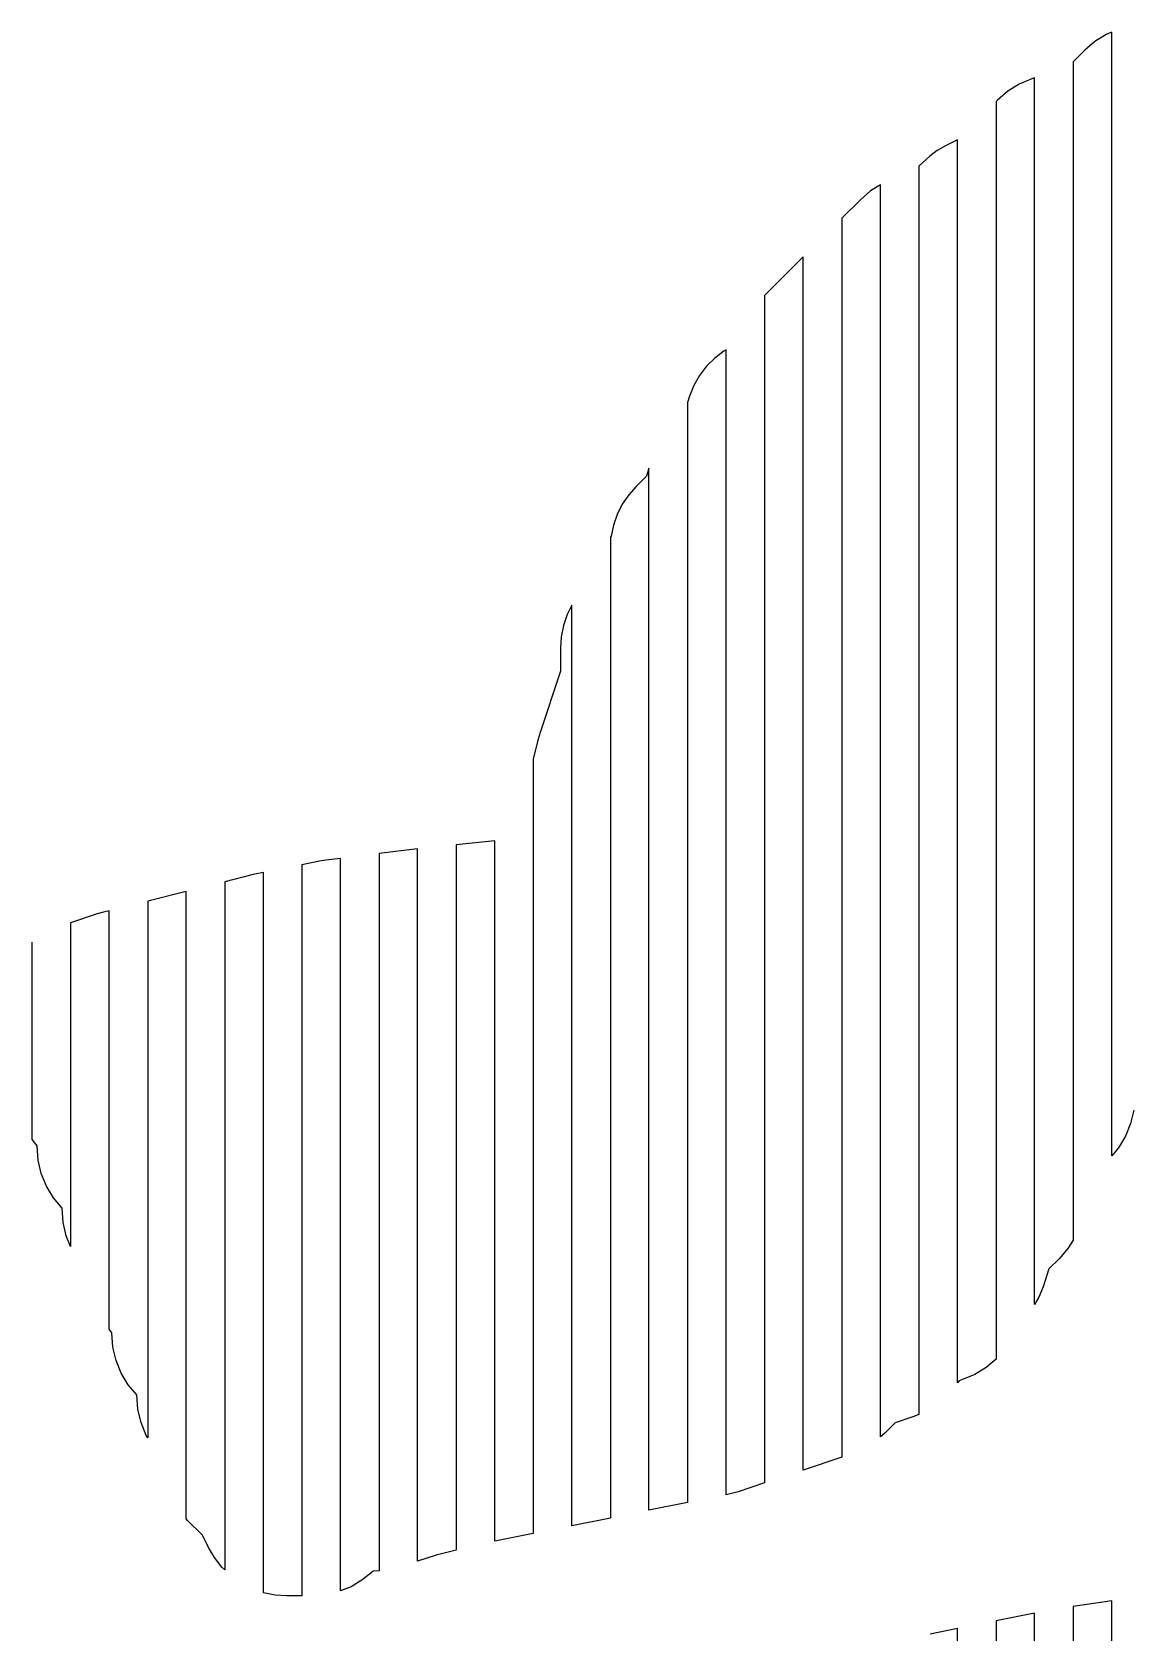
# Model space of a CAD drawing. Header units: metres. Extents: x -6 to 1890, y -8 to 898.
# Drawn here: x 57.6 to 171.6, y 523.5 to 689.5 of the extents above; entities that cross this region are included whole.
import ezdxf

# ---------------------------------------------------------------- set-up
doc = ezdxf.new("R2010")
doc.units = ezdxf.units.M
doc.layers.add('PASSADAS_COMPLETAS', color=1, linetype='CONTINUOUS')
doc.layers.add('PECAS_2D', color=3, linetype='CONTINUOUS')

msp = doc.modelspace()

# ---------------------------------------------------------------- linework, layer by layer
at = {"layer": 'PASSADAS_COMPLETAS'}
for points in [[(171.862, 577.704), (171.539, 576.327), (171.003, 575.01), (170.273, 573.799), (169.578, 572.968), (169.578, 588.509), (169.578, 589.804), (169.578, 591.099), (169.578, 592.394), (169.578, 593.689), (169.578, 594.984), (169.578, 596.279), (169.578, 597.574), (169.578, 598.869), (169.578, 600.164), (169.578, 601.459), (169.578, 602.754), (169.578, 654.555), (169.578, 655.85), (169.578, 657.145), (169.578, 658.44), (169.578, 659.735), (169.578, 661.03), (169.578, 663.62), (169.578, 666.21), (169.578, 668.8), (169.578, 671.39), (169.578, 673.98), (169.578, 676.57), (169.578, 679.16), (169.578, 681.75), (169.578, 683.045), (169.578, 684.34), (169.578, 689.52), (168.999, 689.272), (167.821, 688.538), (166.774, 687.639), (165.578, 686.443), (165.578, 681.243), (165.578, 679.943), (165.578, 678.643), (165.578, 677.343), (165.578, 676.043), (165.578, 673.443), (165.578, 672.142), (165.578, 669.542), (165.578, 666.942), (165.578, 664.342), (165.578, 661.742), (165.578, 659.142), (165.578, 656.542), (165.578, 655.242), (165.578, 653.942), (165.578, 652.642), (165.578, 651.342), (165.578, 648.741), (165.578, 588.939), (165.578, 587.639), (165.578, 586.339), (165.578, 583.739), (165.578, 582.438), (165.578, 581.138), (165.578, 579.838), (165.578, 578.538), (165.578, 577.238), (165.578, 575.938), (165.578, 564.238), (165.031, 563.36), (164.132, 562.312), (163.066, 561.246), (162.452, 559.406), (162.003, 558.306), (161.578, 557.56), (161.578, 567.944), (161.578, 569.242), (161.578, 570.54), (161.578, 571.838), (161.578, 573.136), (161.578, 574.434), (161.578, 575.732), (161.578, 577.03), (161.578, 578.328), (161.578, 647.123), (161.578, 648.421), (161.578, 649.719), (161.578, 651.017), (161.578, 652.315), (161.578, 653.613), (161.578, 654.911), (161.578, 657.507), (161.578, 658.805), (161.578, 661.401), (161.578, 663.997), (161.578, 666.593), (161.578, 669.189), (161.578, 671.785), (161.578, 673.083), (161.578, 674.381), (161.578, 675.679), (161.578, 676.977), (161.578, 678.275), (161.578, 684.765), (161.282, 684.667), (159.99, 684.122), (158.79, 683.381), (157.725, 682.468), (157.578, 682.321), (157.578, 675.864), (157.578, 674.573), (157.578, 671.99), (157.578, 670.698), (157.578, 669.407), (157.578, 666.824), (157.578, 665.533), (157.578, 664.242), (157.578, 661.659), (157.578, 659.076), (157.578, 656.493), (157.578, 653.91), (157.578, 651.328), (157.578, 650.036), (157.578, 648.745), (157.578, 647.454), (157.578, 646.162), (157.578, 644.871), (157.578, 643.579), (157.578, 642.288), (157.578, 569.97), (157.578, 568.679), (157.578, 567.388), (157.578, 566.096), (157.578, 564.805), (157.578, 562.222), (157.578, 560.931), (157.578, 559.639), (157.578, 551.891), (156.566, 551.032), (155.372, 550.301), (154.112, 549.773), (153.746, 549.651), (153.578, 549.422), (153.578, 554.578), (153.578, 555.868), (153.578, 557.157), (153.578, 558.446), (153.578, 559.735), (153.578, 561.024), (153.578, 562.313), (153.578, 563.602), (153.578, 638.37), (153.578, 639.659), (153.578, 640.948), (153.578, 642.237), (153.578, 643.526), (153.578, 644.815), (153.578, 646.104), (153.578, 648.682), (153.578, 651.261), (153.578, 653.839), (153.578, 655.128), (153.578, 657.706), (153.578, 660.284), (153.578, 662.862), (153.578, 665.441), (153.578, 666.73), (153.578, 668.019), (153.578, 670.597), (153.578, 671.886), (153.578, 673.175), (153.578, 678.332), (152.335, 677.71), (151.488, 677.228), (150.695, 676.657), (149.97, 676.005), (149.578, 675.614), (149.578, 669.141), (149.578, 667.846), (149.578, 666.552), (149.578, 665.257), (149.578, 663.962), (149.578, 662.668), (149.578, 661.373), (149.578, 658.784), (149.578, 656.195), (149.578, 653.606), (149.578, 651.017), (149.578, 648.428), (149.578, 647.133), (149.578, 644.544), (149.578, 641.955), (149.578, 640.66), (149.578, 639.366), (149.578, 638.071), (149.578, 636.776), (149.578, 635.482), (149.578, 634.187), (149.578, 559.102), (149.578, 557.808), (149.578, 556.513), (149.578, 555.219), (149.578, 553.924), (149.578, 552.63), (149.578, 546.157), (148.941, 545.895), (147.101, 545.282), (146.035, 544.216), (145.578, 543.824), (145.578, 549.018), (145.578, 550.316), (145.578, 551.615), (145.578, 552.913), (145.578, 554.211), (145.578, 555.51), (145.578, 629.517), (145.578, 630.815), (145.578, 632.114), (145.578, 634.71), (145.578, 636.009), (145.578, 637.307), (145.578, 638.606), (145.578, 639.904), (145.578, 642.501), (145.578, 645.097), (145.578, 646.396), (145.578, 648.993), (145.578, 651.589), (145.578, 654.186), (145.578, 655.484), (145.578, 658.081), (145.578, 660.678), (145.578, 661.976), (145.578, 663.275), (145.578, 664.573), (145.578, 665.871), (145.578, 673.662), (144.572, 673.04), (143.507, 672.128), (141.578, 670.199), (141.578, 662.412), (141.578, 661.114), (141.578, 659.816), (141.578, 658.519), (141.578, 657.221), (141.578, 655.923), (141.578, 654.625), (141.578, 652.03), (141.578, 649.434), (141.578, 646.839), (141.578, 644.243), (141.578, 641.647), (141.578, 640.35), (141.578, 637.754), (141.578, 635.158), (141.578, 633.861), (141.578, 632.563), (141.578, 631.265), (141.578, 629.967), (141.578, 628.669), (141.578, 627.372), (141.578, 626.074), (141.578, 624.776), (141.578, 623.478), (141.578, 553.398), (141.578, 552.1), (141.578, 550.802), (141.578, 549.504), (141.578, 548.206), (141.578, 546.909), (141.578, 541.717), (137.578, 540.384), (137.578, 545.572), (137.578, 546.869), (137.578, 548.167), (137.578, 549.464), (137.578, 550.761), (137.578, 552.058), (137.578, 615.614), (137.578, 618.208), (137.578, 619.505), (137.578, 620.802), (137.578, 622.099), (137.578, 623.396), (137.578, 624.693), (137.578, 625.99), (137.578, 627.287), (137.578, 629.881), (137.578, 631.178), (137.578, 633.772), (137.578, 636.366), (137.578, 637.664), (137.578, 640.258), (137.578, 641.555), (137.578, 644.149), (137.578, 646.743), (137.578, 648.04), (137.578, 650.634), (137.578, 653.228), (137.578, 654.525), (137.578, 655.822), (137.578, 657.119), (137.578, 658.416), (137.578, 666.199), (133.578, 662.199), (133.578, 653.125), (133.578, 651.828), (133.578, 650.532), (133.578, 649.236), (133.578, 647.94), (133.578, 645.347), (133.578, 642.754), (133.578, 641.458), (133.578, 638.865), (133.578, 636.273), (133.578, 634.977), (133.578, 632.384), (133.578, 629.791), (133.578, 628.495), (133.578, 625.903), (133.578, 624.606), (133.578, 622.014), (133.578, 620.717), (133.578, 618.125), (133.578, 616.828), (133.578, 615.532), (133.578, 614.236), (133.578, 612.94), (133.578, 611.643), (133.578, 610.347), (133.578, 609.051), (133.578, 607.754), (133.578, 606.458), (133.578, 550.717), (133.578, 549.421), (133.578, 548.125), (133.578, 546.829), (133.578, 545.532), (133.578, 544.236), (133.578, 539.051), (130.845, 538.14), (129.578, 537.815), (129.578, 542.978), (129.578, 544.269), (129.578, 545.56), (129.578, 546.851), (129.578, 548.141), (129.578, 549.432), (129.578, 592.03), (129.578, 593.321), (129.578, 598.484), (129.578, 599.775), (129.578, 601.066), (129.578, 602.357), (129.578, 603.647), (129.578, 604.938), (129.578, 606.229), (129.578, 607.52), (129.578, 608.811), (129.578, 610.102), (129.578, 611.392), (129.578, 612.683), (129.578, 613.974), (129.578, 616.556), (129.578, 617.847), (129.578, 620.428), (129.578, 621.719), (129.578, 624.301), (129.578, 625.592), (129.578, 628.173), (129.578, 632.046), (129.578, 633.337), (129.578, 635.918), (129.578, 637.209), (129.578, 639.791), (129.578, 641.082), (129.578, 643.663), (129.578, 646.245), (129.578, 647.536), (129.578, 648.827), (129.578, 656.572), (129.347, 656.437), (128.403, 655.707), (127.555, 654.851), (126.828, 653.891), (126.239, 652.853), (125.797, 651.767), (125.578, 651.109), (125.578, 642.034), (125.578, 640.737), (125.578, 639.441), (125.578, 638.144), (125.578, 636.848), (125.578, 634.254), (125.578, 632.958), (125.578, 630.365), (125.578, 629.068), (125.578, 626.475), (125.578, 625.179), (125.578, 623.882), (125.578, 622.586), (125.578, 621.289), (125.578, 619.993), (125.578, 618.696), (125.578, 617.4), (125.578, 616.103), (125.578, 614.807), (125.578, 613.51), (125.578, 610.917), (125.578, 608.324), (125.578, 607.027), (125.578, 605.731), (125.578, 604.434), (125.578, 603.138), (125.578, 601.841), (125.578, 600.545), (125.578, 599.248), (125.578, 597.952), (125.578, 596.655), (125.578, 595.359), (125.578, 594.062), (125.578, 592.766), (125.578, 591.469), (125.578, 590.172), (125.578, 588.876), (125.578, 587.579), (125.578, 586.283), (125.578, 584.986), (125.578, 583.69), (125.578, 582.393), (125.578, 579.8), (125.578, 578.504), (125.578, 547.387), (125.578, 546.09), (125.578, 544.794), (125.578, 543.497), (125.578, 542.201), (125.578, 537.015), (121.578, 536.215), (121.578, 540.074), (121.578, 541.361), (121.578, 542.647), (121.578, 543.934), (121.578, 545.22), (121.578, 546.507), (121.578, 577.382), (121.578, 578.669), (121.578, 579.955), (121.578, 581.242), (121.578, 582.528), (121.578, 583.815), (121.578, 585.101), (121.578, 586.388), (121.578, 587.674), (121.578, 588.961), (121.578, 590.247), (121.578, 591.534), (121.578, 594.107), (121.578, 595.393), (121.578, 596.68), (121.578, 597.966), (121.578, 599.253), (121.578, 600.539), (121.578, 601.826), (121.578, 603.112), (121.578, 604.399), (121.578, 605.685), (121.578, 606.972), (121.578, 608.258), (121.578, 609.545), (121.578, 610.831), (121.578, 613.404), (121.578, 614.691), (121.578, 615.977), (121.578, 617.263), (121.578, 618.55), (121.578, 619.836), (121.578, 621.123), (121.578, 622.409), (121.578, 623.696), (121.578, 624.982), (121.578, 626.269), (121.578, 627.555), (121.578, 628.842), (121.578, 630.128), (121.578, 631.415), (121.578, 632.701), (121.578, 633.988), (121.578, 635.274), (121.578, 644.28), (121.306, 643.464), (120.24, 642.398), (119.471, 641.524), (118.813, 640.547), (118.285, 639.489), (117.9, 638.376), (117.655, 637.227), (117.578, 637.14), (117.578, 625.551), (117.578, 624.263), (117.578, 622.976), (117.578, 621.688), (117.578, 620.4), (117.578, 619.113), (117.578, 617.825), (117.578, 616.537), (117.578, 615.25), (117.578, 613.962), (117.578, 612.674), (117.578, 611.387), (117.578, 610.099), (117.578, 608.811), (117.578, 607.524), (117.578, 606.236), (117.578, 604.948), (117.578, 603.661), (117.578, 602.373), (117.578, 601.086), (117.578, 599.798), (117.578, 597.222), (117.578, 595.935), (117.578, 594.647), (117.578, 593.359), (117.578, 592.072), (117.578, 590.784), (117.578, 589.497), (117.578, 588.209), (117.578, 585.634), (117.578, 583.058), (117.578, 581.771), (117.578, 580.483), (117.578, 579.195), (117.578, 577.908), (117.578, 547.004), (117.578, 545.716), (117.578, 544.428), (117.578, 543.141), (117.578, 541.853), (117.578, 540.565), (117.578, 535.415), (113.578, 534.615), (113.578, 539.775), (113.578, 541.065), (113.578, 542.355), (113.578, 543.645), (113.578, 544.935), (113.578, 577.186), (113.578, 578.476), (113.578, 579.766), (113.578, 581.057), (113.578, 582.347), (113.578, 584.927), (113.578, 588.797), (113.578, 590.087), (113.578, 591.377), (113.578, 592.667), (113.578, 593.957), (113.578, 595.247), (113.578, 596.537), (113.578, 597.827), (113.578, 599.117), (113.578, 600.407), (113.578, 601.697), (113.578, 604.277), (113.578, 605.568), (113.578, 606.858), (113.578, 608.148), (113.578, 609.438), (113.578, 610.728), (113.578, 612.018), (113.578, 613.308), (113.578, 630.078), (113.097, 629.104), (112.71, 627.964), (112.48, 626.793), (112.404, 625.622), (112.404, 623.221), (110.286, 616.866), (110.09, 616.196), (109.578, 614.146), (109.578, 599.893), (109.578, 598.598), (109.578, 593.415), (109.578, 590.824), (109.578, 588.232), (109.578, 586.937), (109.578, 584.345), (109.578, 583.05), (109.578, 581.754), (109.578, 580.458), (109.578, 579.163), (109.578, 577.867), (109.578, 545.476), (109.578, 544.18), (109.578, 542.884), (109.578, 541.589), (109.578, 540.293), (109.578, 538.997), (109.578, 533.815), (105.578, 533.015), (105.578, 538.202), (105.578, 539.499), (105.578, 540.796), (105.578, 542.093), (105.578, 543.39), (105.578, 544.687), (105.578, 577.11), (105.578, 578.407), (105.578, 579.704), (105.578, 581.001), (105.578, 582.298), (105.578, 584.891), (105.578, 587.485), (105.578, 588.782), (105.578, 590.079), (105.578, 591.376), (105.578, 592.673), (105.578, 593.97), (105.578, 595.267), (105.578, 597.861), (105.578, 599.158), (105.578, 605.642), (101.578, 605.242), (101.578, 600.109), (101.578, 598.825), (101.578, 597.542), (101.578, 596.258), (101.578, 594.975), (101.578, 593.691), (101.578, 592.408), (101.578, 591.125), (101.578, 589.841), (101.578, 588.558), (101.578, 587.274), (101.578, 585.991), (101.578, 583.424), (101.578, 580.857), (101.578, 579.574), (101.578, 578.291), (101.578, 577.007), (101.578, 575.724), (101.578, 542.355), (101.578, 541.072), (101.578, 539.788), (101.578, 538.505), (101.578, 537.222), (101.578, 532.088), (99.491, 531.566), (97.578, 530.929), (97.578, 536.114), (97.578, 537.41), (97.578, 538.707), (97.578, 540.003), (97.578, 541.299), (97.578, 542.596), (97.578, 575.003), (97.578, 576.3), (97.578, 577.596), (97.578, 578.892), (97.578, 580.189), (97.578, 582.781), (97.578, 585.374), (97.578, 587.967), (97.578, 590.559), (97.578, 591.856), (97.578, 593.152), (97.578, 594.448), (97.578, 595.745), (97.578, 597.041), (97.578, 598.337), (97.578, 599.633), (97.578, 604.819), (93.578, 604.319), (93.578, 597.795), (93.578, 595.185), (93.578, 593.88), (93.578, 592.576), (93.578, 591.271), (93.578, 589.966), (93.578, 588.661), (93.578, 586.051), (93.578, 583.442), (93.578, 582.137), (93.578, 579.527), (93.578, 578.223), (93.578, 576.918), (93.578, 575.613), (93.578, 574.308), (93.578, 541.688), (93.578, 540.383), (93.578, 539.078), (93.578, 537.773), (93.578, 536.469), (93.578, 535.164), (93.578, 533.859), (93.578, 529.945), (92.957, 529.917), (91.892, 529.026), (90.681, 528.297), (89.578, 527.848), (89.578, 532.998), (89.578, 534.286), (89.578, 535.574), (89.578, 536.861), (89.578, 538.149), (89.578, 539.437), (89.578, 547.162), (89.578, 574.203), (89.578, 575.491), (89.578, 576.778), (89.578, 578.066), (89.578, 579.354), (89.578, 581.929), (89.578, 584.504), (89.578, 587.079), (89.578, 588.367), (89.578, 589.655), (89.578, 592.23), (89.578, 594.805), (89.578, 596.093), (89.578, 597.381), (89.578, 598.668), (89.578, 603.819), (88.06, 603.629), (87.404, 603.523), (85.578, 603.157), (85.578, 598.017), (85.578, 596.732), (85.578, 595.446), (85.578, 594.161), (85.578, 592.876), (85.578, 591.591), (85.578, 590.306), (85.578, 589.02), (85.578, 586.45), (85.578, 583.88), (85.578, 581.309), (85.578, 580.024), (85.578, 577.454), (85.578, 576.169), (85.578, 574.883), (85.578, 573.598), (85.578, 572.313), (85.578, 545.324), (85.578, 544.039), (85.578, 542.754), (85.578, 541.469), (85.578, 540.184), (85.578, 538.898), (85.578, 537.613), (85.578, 536.328), (85.578, 535.043), (85.578, 533.758), (85.578, 532.473), (85.578, 531.187), (85.578, 527.332), (84.018, 527.332), (82.805, 527.413), (81.578, 527.665), (81.578, 531.529), (81.578, 532.816), (81.578, 534.104), (81.578, 535.392), (81.578, 536.68), (81.578, 537.968), (81.578, 539.255), (81.578, 541.831), (81.578, 543.119), (81.578, 544.407), (81.578, 545.694), (81.578, 546.982), (81.578, 548.27), (81.578, 549.558), (81.578, 552.133), (81.578, 571.45), (81.578, 572.738), (81.578, 574.026), (81.578, 575.314), (81.578, 576.601), (81.578, 579.177), (81.578, 581.753), (81.578, 584.328), (81.578, 585.616), (81.578, 588.192), (81.578, 589.479), (81.578, 590.767), (81.578, 592.055), (81.578, 593.343), (81.578, 594.631), (81.578, 595.918), (81.578, 597.206), (81.578, 602.357), (80.519, 602.135), (77.578, 601.4), (77.578, 596.209), (77.578, 594.912), (77.578, 593.614), (77.578, 592.317), (77.578, 591.019), (77.578, 589.721), (77.578, 588.424), (77.578, 587.126), (77.578, 584.531), (77.578, 581.936), (77.578, 579.34), (77.578, 576.745), (77.578, 574.15), (77.578, 572.852), (77.578, 571.555), (77.578, 570.257), (77.578, 558.579), (77.578, 557.281), (77.578, 555.983), (77.578, 554.686), (77.578, 553.388), (77.578, 552.091), (77.578, 550.793), (77.578, 549.495), (77.578, 548.198), (77.578, 546.9), (77.578, 545.603), (77.578, 544.305), (77.578, 543.007), (77.578, 540.412), (77.578, 539.115), (77.578, 537.817), (77.578, 536.519), (77.578, 530.031), (77.268, 530.329), (76.494, 531.313), (75.879, 532.362), (75.247, 533.627), (73.706, 535.168), (73.578, 535.317), (73.578, 545.73), (73.578, 547.032), (73.578, 548.334), (73.578, 549.635), (73.578, 552.239), (73.578, 553.54), (73.578, 554.842), (73.578, 556.143), (73.578, 557.445), (73.578, 558.747), (73.578, 560.048), (73.578, 561.35), (73.578, 569.16), (73.578, 570.462), (73.578, 571.763), (73.578, 573.065), (73.578, 575.668), (73.578, 578.272), (73.578, 580.875), (73.578, 582.177), (73.578, 584.78), (73.578, 586.082), (73.578, 588.685), (73.578, 591.288), (73.578, 592.59), (73.578, 593.892), (73.578, 595.193), (73.578, 600.4), (69.578, 599.4), (69.578, 594.221), (69.578, 592.926), (69.578, 591.631), (69.578, 590.337), (69.578, 589.042), (69.578, 587.747), (69.578, 585.158), (69.578, 583.863), (69.578, 581.273), (69.578, 578.684), (69.578, 576.094), (69.578, 573.505), (69.578, 572.21), (69.578, 570.915), (69.578, 569.621), (69.578, 568.326), (69.578, 567.031), (69.578, 565.736), (69.578, 564.442), (69.578, 563.147), (69.578, 561.852), (69.578, 560.557), (69.578, 559.263), (69.578, 557.968), (69.578, 556.673), (69.578, 555.378), (69.578, 543.725), (69.42, 543.987), (68.884, 545.305), (68.561, 546.681), (68.455, 548.175), (67.565, 549.24), (66.835, 550.451), (66.299, 551.768), (65.976, 553.144), (65.87, 554.638), (65.578, 554.987), (65.578, 565.202), (65.578, 566.479), (65.578, 567.756), (65.578, 569.032), (65.578, 570.309), (65.578, 572.863), (65.578, 574.14), (65.578, 575.417), (65.578, 576.693), (65.578, 577.97), (65.578, 580.524), (65.578, 581.801), (65.578, 583.078), (65.578, 584.355), (65.578, 585.631), (65.578, 586.908), (65.578, 588.185), (65.578, 589.462), (65.578, 590.739), (65.578, 592.016), (65.578, 598.4), (65.007, 598.257), (64.337, 598.062), (61.578, 597.142), (61.578, 590.69), (61.578, 589.399), (61.578, 588.109), (61.578, 586.818), (61.578, 584.237), (61.578, 582.947), (61.578, 581.656), (61.578, 580.366), (61.578, 579.075), (61.578, 577.785), (61.578, 576.494), (61.578, 575.204), (61.578, 563.589), (61.128, 564.694), (60.805, 566.07), (60.7, 567.564), (59.809, 568.629), (59.079, 569.84), (58.543, 571.157), (58.22, 572.533), (58.114, 574.027), (57.578, 574.667), (57.578, 595.147)], [(169.578, 521.687), (169.578, 526.824), (165.578, 526.253), (165.578, 521.095)], [(161.578, 520.34), (161.578, 525.548), (157.578, 524.748), (157.578, 519.605)], [(153.578, 518.763), (153.578, 523.948), (150.742, 523.381)]]:
    msp.add_lwpolyline(points, dxfattribs=at)
at = {"layer": 'PECAS_2D'}
for points in [[(171.862, 577.704), (171.539, 576.327), (171.003, 575.01), (170.273, 573.799), (169.578, 572.968), (169.578, 588.509), (169.578, 589.804), (169.578, 591.099), (169.578, 592.394), (169.578, 593.689), (169.578, 594.984), (169.578, 596.279), (169.578, 597.574), (169.578, 598.869), (169.578, 600.164), (169.578, 601.459), (169.578, 602.754), (169.578, 654.555), (169.578, 655.85), (169.578, 657.145), (169.578, 658.44), (169.578, 659.735), (169.578, 661.03), (169.578, 663.62), (169.578, 666.21), (169.578, 668.8), (169.578, 671.39), (169.578, 673.98), (169.578, 676.57), (169.578, 679.16), (169.578, 681.75), (169.578, 683.045), (169.578, 684.34), (169.578, 689.52), (168.999, 689.272), (167.821, 688.538), (166.774, 687.639), (165.578, 686.443), (165.578, 681.243), (165.578, 679.943), (165.578, 678.643), (165.578, 677.343), (165.578, 676.043), (165.578, 673.443), (165.578, 672.142), (165.578, 669.542), (165.578, 666.942), (165.578, 664.342), (165.578, 661.742), (165.578, 659.142), (165.578, 656.542), (165.578, 655.242), (165.578, 653.942), (165.578, 652.642), (165.578, 651.342), (165.578, 648.741), (165.578, 588.939), (165.578, 587.639), (165.578, 586.339), (165.578, 583.739), (165.578, 582.438), (165.578, 581.138), (165.578, 579.838), (165.578, 578.538), (165.578, 577.238), (165.578, 575.938), (165.578, 564.238), (165.031, 563.36), (164.132, 562.312), (163.066, 561.246), (162.452, 559.406), (162.003, 558.306), (161.578, 557.56), (161.578, 567.944), (161.578, 569.242), (161.578, 570.54), (161.578, 571.838), (161.578, 573.136), (161.578, 574.434), (161.578, 575.732), (161.578, 577.03), (161.578, 578.328), (161.578, 647.123), (161.578, 648.421), (161.578, 649.719), (161.578, 651.017), (161.578, 652.315), (161.578, 653.613), (161.578, 654.911), (161.578, 657.507), (161.578, 658.805), (161.578, 661.401), (161.578, 663.997), (161.578, 666.593), (161.578, 669.189), (161.578, 671.785), (161.578, 673.083), (161.578, 674.381), (161.578, 675.679), (161.578, 676.977), (161.578, 678.275), (161.578, 684.765), (161.282, 684.667), (159.99, 684.122), (158.79, 683.381), (157.725, 682.468), (157.578, 682.321), (157.578, 675.864), (157.578, 674.573), (157.578, 671.99), (157.578, 670.698), (157.578, 669.407), (157.578, 666.824), (157.578, 665.533), (157.578, 664.242), (157.578, 661.659), (157.578, 659.076), (157.578, 656.493), (157.578, 653.91), (157.578, 651.328), (157.578, 650.036), (157.578, 648.745), (157.578, 647.454), (157.578, 646.162), (157.578, 644.871), (157.578, 643.579), (157.578, 642.288), (157.578, 569.97), (157.578, 568.679), (157.578, 567.388), (157.578, 566.096), (157.578, 564.805), (157.578, 562.222), (157.578, 560.931), (157.578, 559.639), (157.578, 551.891), (156.566, 551.032), (155.372, 550.301), (154.112, 549.773), (153.746, 549.651), (153.578, 549.422), (153.578, 554.578), (153.578, 555.868), (153.578, 557.157), (153.578, 558.446), (153.578, 559.735), (153.578, 561.024), (153.578, 562.313), (153.578, 563.602), (153.578, 638.37), (153.578, 639.659), (153.578, 640.948), (153.578, 642.237), (153.578, 643.526), (153.578, 644.815), (153.578, 646.104), (153.578, 648.682), (153.578, 651.261), (153.578, 653.839), (153.578, 655.128), (153.578, 657.706), (153.578, 660.284), (153.578, 662.862), (153.578, 665.441), (153.578, 666.73), (153.578, 668.019), (153.578, 670.597), (153.578, 671.886), (153.578, 673.175), (153.578, 678.332), (152.335, 677.71), (151.488, 677.228), (150.695, 676.657), (149.97, 676.005), (149.578, 675.614), (149.578, 669.141), (149.578, 667.846), (149.578, 666.552), (149.578, 665.257), (149.578, 663.962), (149.578, 662.668), (149.578, 661.373), (149.578, 658.784), (149.578, 656.195), (149.578, 653.606), (149.578, 651.017), (149.578, 648.428), (149.578, 647.133), (149.578, 644.544), (149.578, 641.955), (149.578, 640.66), (149.578, 639.366), (149.578, 638.071), (149.578, 636.776), (149.578, 635.482), (149.578, 634.187), (149.578, 559.102), (149.578, 557.808), (149.578, 556.513), (149.578, 555.219), (149.578, 553.924), (149.578, 552.63), (149.578, 546.157), (148.941, 545.895), (147.101, 545.282), (146.035, 544.216), (145.578, 543.824), (145.578, 549.018), (145.578, 550.316), (145.578, 551.615), (145.578, 552.913), (145.578, 554.211), (145.578, 555.51), (145.578, 629.517), (145.578, 630.815), (145.578, 632.114), (145.578, 634.71), (145.578, 636.009), (145.578, 637.307), (145.578, 638.606), (145.578, 639.904), (145.578, 642.501), (145.578, 645.097), (145.578, 646.396), (145.578, 648.993), (145.578, 651.589), (145.578, 654.186), (145.578, 655.484), (145.578, 658.081), (145.578, 660.678), (145.578, 661.976), (145.578, 663.275), (145.578, 664.573), (145.578, 665.871), (145.578, 673.662), (144.572, 673.04), (143.507, 672.128), (141.578, 670.199), (141.578, 662.412), (141.578, 661.114), (141.578, 659.816), (141.578, 658.519), (141.578, 657.221), (141.578, 655.923), (141.578, 654.625), (141.578, 652.03), (141.578, 649.434), (141.578, 646.839), (141.578, 644.243), (141.578, 641.647), (141.578, 640.35), (141.578, 637.754), (141.578, 635.158), (141.578, 633.861), (141.578, 632.563), (141.578, 631.265), (141.578, 629.967), (141.578, 628.669), (141.578, 627.372), (141.578, 626.074), (141.578, 624.776), (141.578, 623.478), (141.578, 553.398), (141.578, 552.1), (141.578, 550.802), (141.578, 549.504), (141.578, 548.206), (141.578, 546.909), (141.578, 541.717), (137.578, 540.384), (137.578, 545.572), (137.578, 546.869), (137.578, 548.167), (137.578, 549.464), (137.578, 550.761), (137.578, 552.058), (137.578, 615.614), (137.578, 618.208), (137.578, 619.505), (137.578, 620.802), (137.578, 622.099), (137.578, 623.396), (137.578, 624.693), (137.578, 625.99), (137.578, 627.287), (137.578, 629.881), (137.578, 631.178), (137.578, 633.772), (137.578, 636.366), (137.578, 637.664), (137.578, 640.258), (137.578, 641.555), (137.578, 644.149), (137.578, 646.743), (137.578, 648.04), (137.578, 650.634), (137.578, 653.228), (137.578, 654.525), (137.578, 655.822), (137.578, 657.119), (137.578, 658.416), (137.578, 666.199), (133.578, 662.199), (133.578, 653.125), (133.578, 651.828), (133.578, 650.532), (133.578, 649.236), (133.578, 647.94), (133.578, 645.347), (133.578, 642.754), (133.578, 641.458), (133.578, 638.865), (133.578, 636.273), (133.578, 634.977), (133.578, 632.384), (133.578, 629.791), (133.578, 628.495), (133.578, 625.903), (133.578, 624.606), (133.578, 622.014), (133.578, 620.717), (133.578, 618.125), (133.578, 616.828), (133.578, 615.532), (133.578, 614.236), (133.578, 612.94), (133.578, 611.643), (133.578, 610.347), (133.578, 609.051), (133.578, 607.754), (133.578, 606.458), (133.578, 550.717), (133.578, 549.421), (133.578, 548.125), (133.578, 546.829), (133.578, 545.532), (133.578, 544.236), (133.578, 539.051), (130.845, 538.14), (129.578, 537.815), (129.578, 542.978), (129.578, 544.269), (129.578, 545.56), (129.578, 546.851), (129.578, 548.141), (129.578, 549.432), (129.578, 592.03), (129.578, 593.321), (129.578, 598.484), (129.578, 599.775), (129.578, 601.066), (129.578, 602.357), (129.578, 603.647), (129.578, 604.938), (129.578, 606.229), (129.578, 607.52), (129.578, 608.811), (129.578, 610.102), (129.578, 611.392), (129.578, 612.683), (129.578, 613.974), (129.578, 616.556), (129.578, 617.847), (129.578, 620.428), (129.578, 621.719), (129.578, 624.301), (129.578, 625.592), (129.578, 628.173), (129.578, 632.046), (129.578, 633.337), (129.578, 635.918), (129.578, 637.209), (129.578, 639.791), (129.578, 641.082), (129.578, 643.663), (129.578, 646.245), (129.578, 647.536), (129.578, 648.827), (129.578, 656.572), (129.347, 656.437), (128.403, 655.707), (127.555, 654.851), (126.828, 653.891), (126.239, 652.853), (125.797, 651.767), (125.578, 651.109), (125.578, 642.034), (125.578, 640.737), (125.578, 639.441), (125.578, 638.144), (125.578, 636.848), (125.578, 634.254), (125.578, 632.958), (125.578, 630.365), (125.578, 629.068), (125.578, 626.475), (125.578, 625.179), (125.578, 623.882), (125.578, 622.586), (125.578, 621.289), (125.578, 619.993), (125.578, 618.696), (125.578, 617.4), (125.578, 616.103), (125.578, 614.807), (125.578, 613.51), (125.578, 610.917), (125.578, 608.324), (125.578, 607.027), (125.578, 605.731), (125.578, 604.434), (125.578, 603.138), (125.578, 601.841), (125.578, 600.545), (125.578, 599.248), (125.578, 597.952), (125.578, 596.655), (125.578, 595.359), (125.578, 594.062), (125.578, 592.766), (125.578, 591.469), (125.578, 590.172), (125.578, 588.876), (125.578, 587.579), (125.578, 586.283), (125.578, 584.986), (125.578, 583.69), (125.578, 582.393), (125.578, 579.8), (125.578, 578.504), (125.578, 547.387), (125.578, 546.09), (125.578, 544.794), (125.578, 543.497), (125.578, 542.201), (125.578, 537.015), (121.578, 536.215), (121.578, 540.074), (121.578, 541.361), (121.578, 542.647), (121.578, 543.934), (121.578, 545.22), (121.578, 546.507), (121.578, 577.382), (121.578, 578.669), (121.578, 579.955), (121.578, 581.242), (121.578, 582.528), (121.578, 583.815), (121.578, 585.101), (121.578, 586.388), (121.578, 587.674), (121.578, 588.961), (121.578, 590.247), (121.578, 591.534), (121.578, 594.107), (121.578, 595.393), (121.578, 596.68), (121.578, 597.966), (121.578, 599.253), (121.578, 600.539), (121.578, 601.826), (121.578, 603.112), (121.578, 604.399), (121.578, 605.685), (121.578, 606.972), (121.578, 608.258), (121.578, 609.545), (121.578, 610.831), (121.578, 613.404), (121.578, 614.691), (121.578, 615.977), (121.578, 617.263), (121.578, 618.55), (121.578, 619.836), (121.578, 621.123), (121.578, 622.409), (121.578, 623.696), (121.578, 624.982), (121.578, 626.269), (121.578, 627.555), (121.578, 628.842), (121.578, 630.128), (121.578, 631.415), (121.578, 632.701), (121.578, 633.988), (121.578, 635.274), (121.578, 644.28), (121.306, 643.464), (120.24, 642.398), (119.471, 641.524), (118.813, 640.547), (118.285, 639.489), (117.9, 638.376), (117.655, 637.227), (117.578, 637.14), (117.578, 625.551), (117.578, 624.263), (117.578, 622.976), (117.578, 621.688), (117.578, 620.4), (117.578, 619.113), (117.578, 617.825), (117.578, 616.537), (117.578, 615.25), (117.578, 613.962), (117.578, 612.674), (117.578, 611.387), (117.578, 610.099), (117.578, 608.811), (117.578, 607.524), (117.578, 606.236), (117.578, 604.948), (117.578, 603.661), (117.578, 602.373), (117.578, 601.086), (117.578, 599.798), (117.578, 597.222), (117.578, 595.935), (117.578, 594.647), (117.578, 593.359), (117.578, 592.072), (117.578, 590.784), (117.578, 589.497), (117.578, 588.209), (117.578, 585.634), (117.578, 583.058), (117.578, 581.771), (117.578, 580.483), (117.578, 579.195), (117.578, 577.908), (117.578, 547.004), (117.578, 545.716), (117.578, 544.428), (117.578, 543.141), (117.578, 541.853), (117.578, 540.565), (117.578, 535.415), (113.578, 534.615), (113.578, 539.775), (113.578, 541.065), (113.578, 542.355), (113.578, 543.645), (113.578, 544.935), (113.578, 577.186), (113.578, 578.476), (113.578, 579.766), (113.578, 581.057), (113.578, 582.347), (113.578, 584.927), (113.578, 588.797), (113.578, 590.087), (113.578, 591.377), (113.578, 592.667), (113.578, 593.957), (113.578, 595.247), (113.578, 596.537), (113.578, 597.827), (113.578, 599.117), (113.578, 600.407), (113.578, 601.697), (113.578, 604.277), (113.578, 605.568), (113.578, 606.858), (113.578, 608.148), (113.578, 609.438), (113.578, 610.728), (113.578, 612.018), (113.578, 613.308), (113.578, 630.078), (113.097, 629.104), (112.71, 627.964), (112.48, 626.793), (112.404, 625.622), (112.404, 623.221), (110.286, 616.866), (110.09, 616.196), (109.578, 614.146), (109.578, 599.893), (109.578, 598.598), (109.578, 593.415), (109.578, 590.824), (109.578, 588.232), (109.578, 586.937), (109.578, 584.345), (109.578, 583.05), (109.578, 581.754), (109.578, 580.458), (109.578, 579.163), (109.578, 577.867), (109.578, 545.476), (109.578, 544.18), (109.578, 542.884), (109.578, 541.589), (109.578, 540.293), (109.578, 538.997), (109.578, 533.815), (105.578, 533.015), (105.578, 538.202), (105.578, 539.499), (105.578, 540.796), (105.578, 542.093), (105.578, 543.39), (105.578, 544.687), (105.578, 577.11), (105.578, 578.407), (105.578, 579.704), (105.578, 581.001), (105.578, 582.298), (105.578, 584.891), (105.578, 587.485), (105.578, 588.782), (105.578, 590.079), (105.578, 591.376), (105.578, 592.673), (105.578, 593.97), (105.578, 595.267), (105.578, 597.861), (105.578, 599.158), (105.578, 605.642), (101.578, 605.242), (101.578, 600.109), (101.578, 598.825), (101.578, 597.542), (101.578, 596.258), (101.578, 594.975), (101.578, 593.691), (101.578, 592.408), (101.578, 591.125), (101.578, 589.841), (101.578, 588.558), (101.578, 587.274), (101.578, 585.991), (101.578, 583.424), (101.578, 580.857), (101.578, 579.574), (101.578, 578.291), (101.578, 577.007), (101.578, 575.724), (101.578, 542.355), (101.578, 541.072), (101.578, 539.788), (101.578, 538.505), (101.578, 537.222), (101.578, 532.088), (99.491, 531.566), (97.578, 530.929), (97.578, 536.114), (97.578, 537.41), (97.578, 538.707), (97.578, 540.003), (97.578, 541.299), (97.578, 542.596), (97.578, 575.003), (97.578, 576.3), (97.578, 577.596), (97.578, 578.892), (97.578, 580.189), (97.578, 582.781), (97.578, 585.374), (97.578, 587.967), (97.578, 590.559), (97.578, 591.856), (97.578, 593.152), (97.578, 594.448), (97.578, 595.745), (97.578, 597.041), (97.578, 598.337), (97.578, 599.633), (97.578, 604.819), (93.578, 604.319), (93.578, 597.795), (93.578, 595.185), (93.578, 593.88), (93.578, 592.576), (93.578, 591.271), (93.578, 589.966), (93.578, 588.661), (93.578, 586.051), (93.578, 583.442), (93.578, 582.137), (93.578, 579.527), (93.578, 578.223), (93.578, 576.918), (93.578, 575.613), (93.578, 574.308), (93.578, 541.688), (93.578, 540.383), (93.578, 539.078), (93.578, 537.773), (93.578, 536.469), (93.578, 535.164), (93.578, 533.859), (93.578, 529.945), (92.957, 529.917), (91.892, 529.026), (90.681, 528.297), (89.578, 527.848), (89.578, 532.998), (89.578, 534.286), (89.578, 535.574), (89.578, 536.861), (89.578, 538.149), (89.578, 539.437), (89.578, 547.162), (89.578, 574.203), (89.578, 575.491), (89.578, 576.778), (89.578, 578.066), (89.578, 579.354), (89.578, 581.929), (89.578, 584.504), (89.578, 587.079), (89.578, 588.367), (89.578, 589.655), (89.578, 592.23), (89.578, 594.805), (89.578, 596.093), (89.578, 597.381), (89.578, 598.668), (89.578, 603.819), (88.06, 603.629), (87.404, 603.523), (85.578, 603.157), (85.578, 598.017), (85.578, 596.732), (85.578, 595.446), (85.578, 594.161), (85.578, 592.876), (85.578, 591.591), (85.578, 590.306), (85.578, 589.02), (85.578, 586.45), (85.578, 583.88), (85.578, 581.309), (85.578, 580.024), (85.578, 577.454), (85.578, 576.169), (85.578, 574.883), (85.578, 573.598), (85.578, 572.313), (85.578, 545.324), (85.578, 544.039), (85.578, 542.754), (85.578, 541.469), (85.578, 540.184), (85.578, 538.898), (85.578, 537.613), (85.578, 536.328), (85.578, 535.043), (85.578, 533.758), (85.578, 532.473), (85.578, 531.187), (85.578, 527.332), (84.018, 527.332), (82.805, 527.413), (81.578, 527.665), (81.578, 531.529), (81.578, 532.816), (81.578, 534.104), (81.578, 535.392), (81.578, 536.68), (81.578, 537.968), (81.578, 539.255), (81.578, 541.831), (81.578, 543.119), (81.578, 544.407), (81.578, 545.694), (81.578, 546.982), (81.578, 548.27), (81.578, 549.558), (81.578, 552.133), (81.578, 571.45), (81.578, 572.738), (81.578, 574.026), (81.578, 575.314), (81.578, 576.601), (81.578, 579.177), (81.578, 581.753), (81.578, 584.328), (81.578, 585.616), (81.578, 588.192), (81.578, 589.479), (81.578, 590.767), (81.578, 592.055), (81.578, 593.343), (81.578, 594.631), (81.578, 595.918), (81.578, 597.206), (81.578, 602.357), (80.519, 602.135), (77.578, 601.4), (77.578, 596.209), (77.578, 594.912), (77.578, 593.614), (77.578, 592.317), (77.578, 591.019), (77.578, 589.721), (77.578, 588.424), (77.578, 587.126), (77.578, 584.531), (77.578, 581.936), (77.578, 579.34), (77.578, 576.745), (77.578, 574.15), (77.578, 572.852), (77.578, 571.555), (77.578, 570.257), (77.578, 558.579), (77.578, 557.281), (77.578, 555.983), (77.578, 554.686), (77.578, 553.388), (77.578, 552.091), (77.578, 550.793), (77.578, 549.495), (77.578, 548.198), (77.578, 546.9), (77.578, 545.603), (77.578, 544.305), (77.578, 543.007), (77.578, 540.412), (77.578, 539.115), (77.578, 537.817), (77.578, 536.519), (77.578, 530.031), (77.268, 530.329), (76.494, 531.313), (75.879, 532.362), (75.247, 533.627), (73.706, 535.168), (73.578, 535.317), (73.578, 545.73), (73.578, 547.032), (73.578, 548.334), (73.578, 549.635), (73.578, 552.239), (73.578, 553.54), (73.578, 554.842), (73.578, 556.143), (73.578, 557.445), (73.578, 558.747), (73.578, 560.048), (73.578, 561.35), (73.578, 569.16), (73.578, 570.462), (73.578, 571.763), (73.578, 573.065), (73.578, 575.668), (73.578, 578.272), (73.578, 580.875), (73.578, 582.177), (73.578, 584.78), (73.578, 586.082), (73.578, 588.685), (73.578, 591.288), (73.578, 592.59), (73.578, 593.892), (73.578, 595.193), (73.578, 600.4), (69.578, 599.4), (69.578, 594.221), (69.578, 592.926), (69.578, 591.631), (69.578, 590.337), (69.578, 589.042), (69.578, 587.747), (69.578, 585.158), (69.578, 583.863), (69.578, 581.273), (69.578, 578.684), (69.578, 576.094), (69.578, 573.505), (69.578, 572.21), (69.578, 570.915), (69.578, 569.621), (69.578, 568.326), (69.578, 567.031), (69.578, 565.736), (69.578, 564.442), (69.578, 563.147), (69.578, 561.852), (69.578, 560.557), (69.578, 559.263), (69.578, 557.968), (69.578, 556.673), (69.578, 555.378), (69.578, 543.725), (69.42, 543.987), (68.884, 545.305), (68.561, 546.681), (68.455, 548.175), (67.565, 549.24), (66.835, 550.451), (66.299, 551.768), (65.976, 553.144), (65.87, 554.638), (65.578, 554.987), (65.578, 565.202), (65.578, 566.479), (65.578, 567.756), (65.578, 569.032), (65.578, 570.309), (65.578, 572.863), (65.578, 574.14), (65.578, 575.417), (65.578, 576.693), (65.578, 577.97), (65.578, 580.524), (65.578, 581.801), (65.578, 583.078), (65.578, 584.355), (65.578, 585.631), (65.578, 586.908), (65.578, 588.185), (65.578, 589.462), (65.578, 590.739), (65.578, 592.016), (65.578, 598.4), (65.007, 598.257), (64.337, 598.062), (61.578, 597.142), (61.578, 590.69), (61.578, 589.399), (61.578, 588.109), (61.578, 586.818), (61.578, 584.237), (61.578, 582.947), (61.578, 581.656), (61.578, 580.366), (61.578, 579.075), (61.578, 577.785), (61.578, 576.494), (61.578, 575.204), (61.578, 563.589), (61.128, 564.694), (60.805, 566.07), (60.7, 567.564), (59.809, 568.629), (59.079, 569.84), (58.543, 571.157), (58.22, 572.533), (58.114, 574.027), (57.578, 574.667), (57.578, 595.147)], [(169.578, 521.687), (169.578, 526.824), (165.578, 526.253), (165.578, 521.095)], [(161.578, 520.34), (161.578, 525.548), (157.578, 524.748), (157.578, 519.605)], [(153.578, 518.763), (153.578, 523.948), (150.742, 523.381)]]:
    msp.add_lwpolyline(points, dxfattribs=at)

doc.saveas('drawing.dxf')
